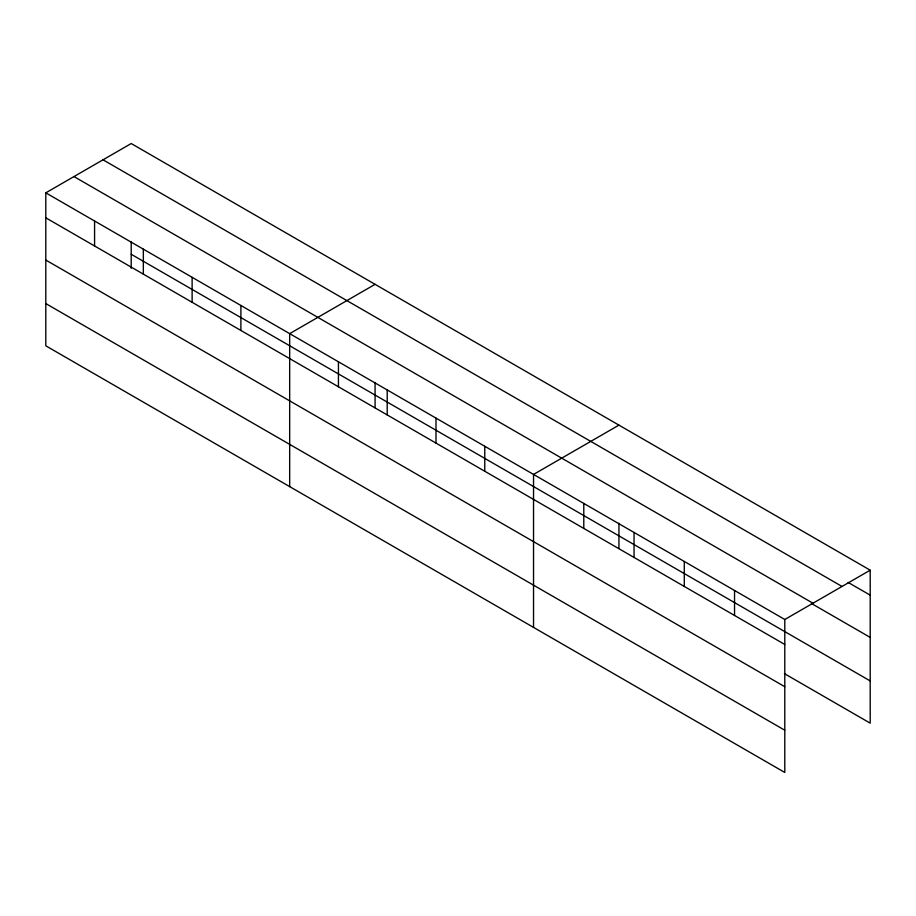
<?xml version="1.0" encoding="UTF-8"?>
<svg xmlns="http://www.w3.org/2000/svg" width="916" height="916" viewBox="0 0 916 916"><rect width="100%" height="100%" fill="white"/><g stroke="black" fill="none" stroke-linecap="round" stroke-linejoin="round"><path stroke-width="1.37" d="M784.794 686.714L784.794 619.491L45.8 192.841L45.8 345.813L784.794 772.463L784.794 686.714L45.8 260.052M784.405 673.626L870.2 723.159L870.2 570.187L131.206 143.537L45.8 192.841M375.079 284.326L289.674 333.642L289.674 486.614M618.941 425.127L533.536 474.431L533.536 627.403M784.794 619.491L870.2 570.187M848.136 582.427L870.2 595.16M103.027 159.808L842.022 586.458M73.978 176.57L812.973 603.22M811.37 603.438L870.2 637.399M131.206 254.27L870.2 680.92M45.8 217.813L784.794 644.475M45.8 303.574L784.794 730.224M734.54 590.488L734.54 615.46M684.286 561.474L684.286 586.446M634.044 532.459L634.044 557.432M618.941 523.219L618.941 548.524M583.79 503.445L583.79 528.418M484.759 446.275L484.759 471.248M435.993 418.12L435.993 443.092M387.216 389.953L387.216 414.937M375.079 382.43L375.079 407.735M338.439 361.797L338.439 386.77M240.897 305.475L240.897 330.458M192.12 277.319L192.12 302.291M143.343 249.163L143.343 274.136M131.206 241.629L131.206 268.342M94.577 220.996L94.577 245.98"/></g></svg>
